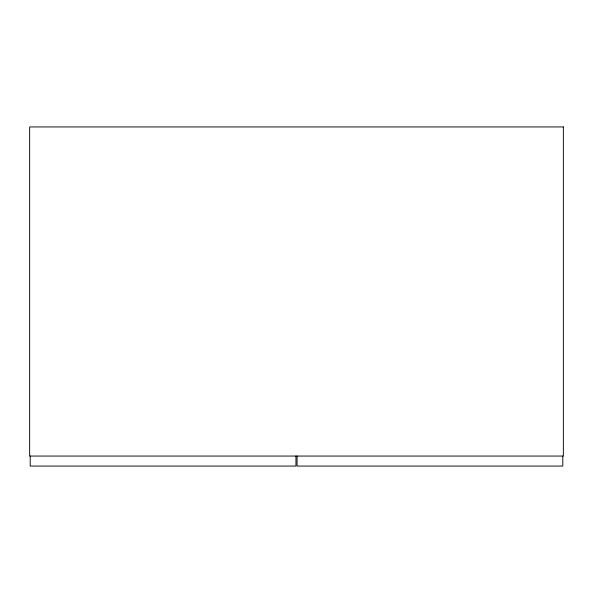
<?xml version="1.0" encoding="UTF-8"?>
<svg xmlns="http://www.w3.org/2000/svg" width="593" height="593" viewBox="0 0 593 593"><rect width="100%" height="100%" fill="white"/><g stroke="black" fill="none" stroke-linecap="round" stroke-linejoin="round"><path stroke-width="0.89" d="M562.794 456.054L562.794 466.061L297.056 466.061L297.056 456.054M295.944 456.054L295.944 466.061L30.206 466.061L30.206 456.054M563.35 126.939L29.65 126.939L29.65 456.054L563.35 456.054L563.35 126.939"/></g></svg>
